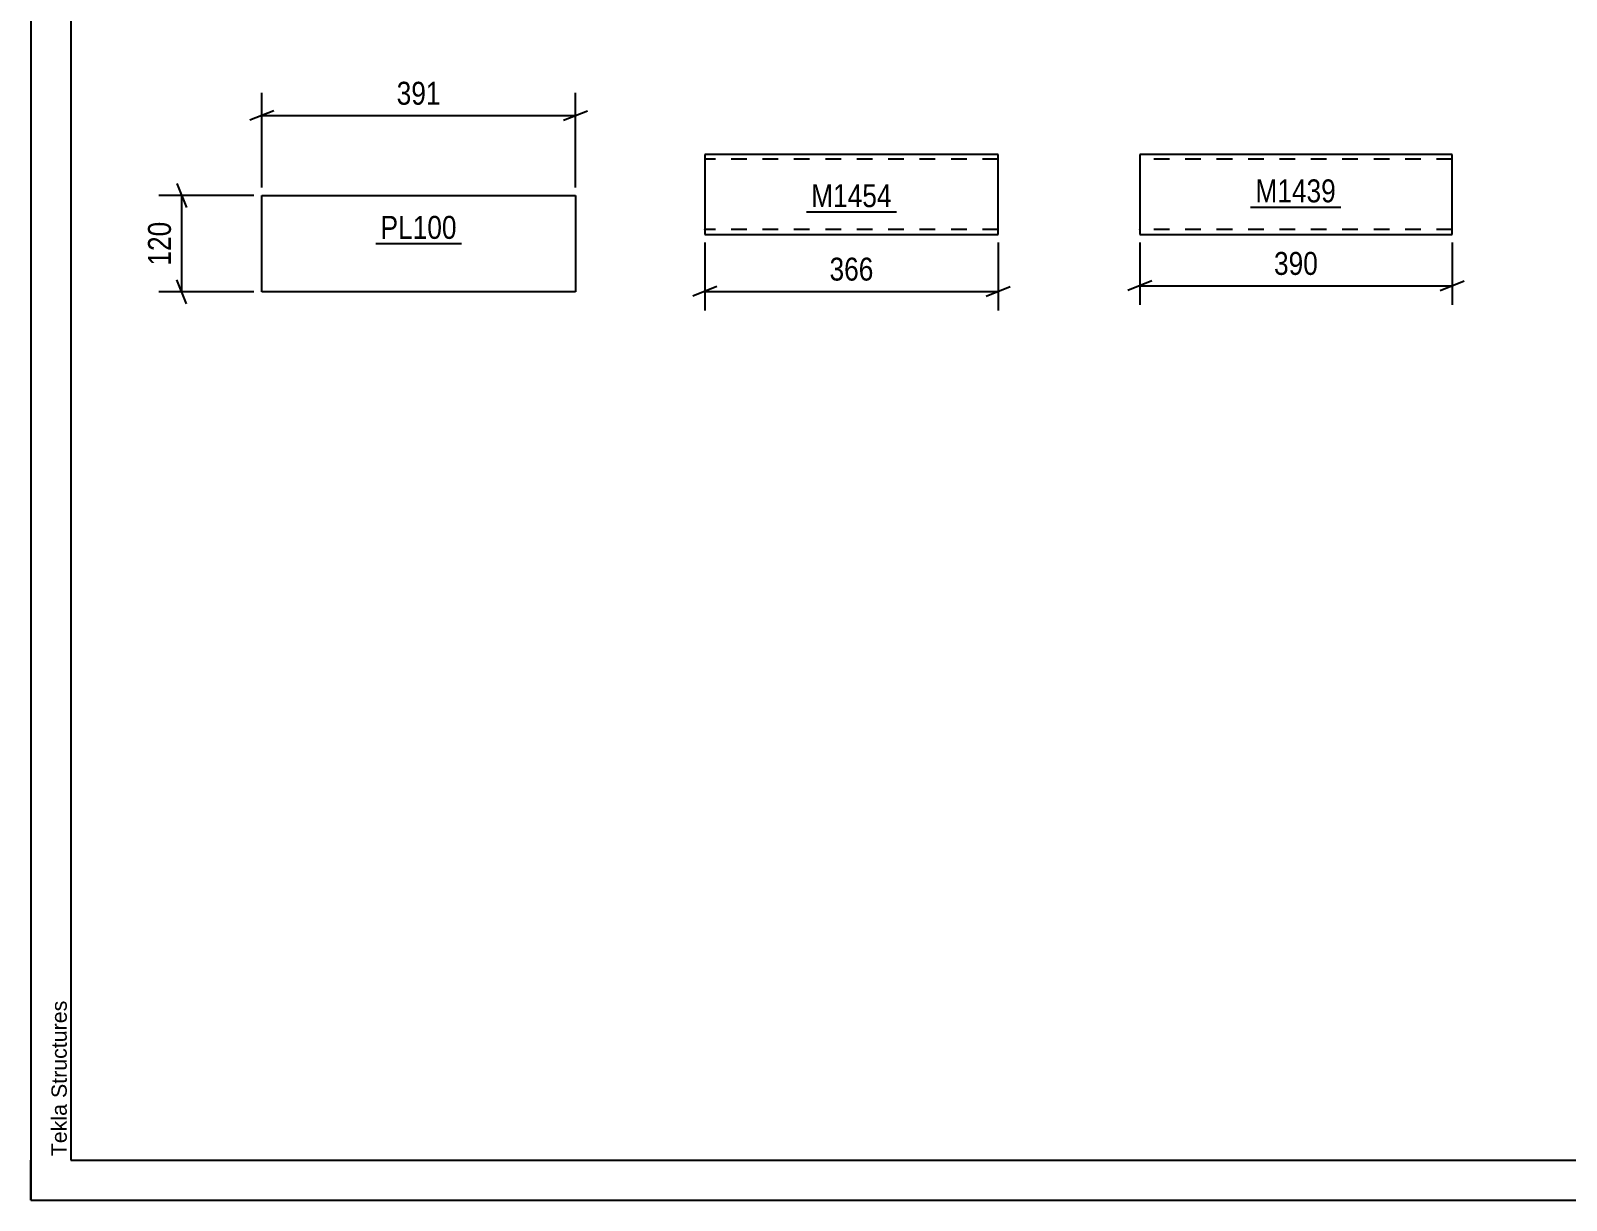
# Model space of a CAD drawing. Header units: millimetres. Extents: x 0 to 420, y 0 to 297.
# Drawn here: x 0 to 191.6, y 0 to 146 of the extents above; entities that cross this region are included whole.
import ezdxf

# ---------------------------------------------------------------- set-up
doc = ezdxf.new("R2010")
doc.units = ezdxf.units.MM
doc.linetypes.add('DXK_LINE_DOT2', pattern=[3.9198, 1.9599, -1.9599])
doc.styles.add('Arial', font='ARIAL.TTF', dxfattribs={"height": 0.2})
doc.styles.add('Arial Narrow', font='ARIALN.TTF', dxfattribs={"height": 0.2})

# ---------------------------------------------------------------- blocks, each defined once
blk = doc.blocks.new('Unknown-122572341-1115')
at = {"color": 5, "linetype": 'Continuous'}
for p, q in [((0, 297), (0, 0)), ((5, 292), (5, 5)), ((0, 0), (0, 5)), ((5, 5), (415, 5)), ((0, 0), (420, 0))]:
    blk.add_line(p, q, dxfattribs=at)
at = {"color": 174, "linetype": 'Continuous', "style": 'Arial'}
blk.add_text('Tekla Structures', height=1.9102, rotation=90, dxfattribs=at).set_placement((4.5, 5.5))
blk = doc.blocks.new('Part-122572341-1806 - 1792')
at = {"color": 2, "linetype": 'Continuous'}
for p, q in [((28.85, 113.44), (28.85, 125.44)), ((28.85, 125.44), (67.98, 125.44)), ((67.98, 125.44), (67.98, 113.44)), ((67.98, 113.44), (28.85, 113.44))]:
    blk.add_line(p, q, dxfattribs=at)
blk = doc.blocks.new('Part-122572341-2228 - 2214')
at = {"color": 2, "linetype": 'Continuous'}
for p, q in [((120.73, 130.59), (84.13, 130.59)), ((84.13, 130.59), (84.13, 120.68)), ((120.73, 120.59), (120.73, 130.59)), ((84.13, 120.68), (84.13, 120.59)), ((84.13, 120.59), (120.73, 120.59))]:
    blk.add_line(p, q, dxfattribs=at)
at = {"color": 7, "linetype": 'DXK_LINE_DOT2'}
for p, q in [((120.73, 129.99), (84.13, 129.99)), ((84.13, 121.19), (84.13, 121.24)), ((120.73, 121.19), (84.13, 121.19)), ((120.73, 121.19), (120.73, 121.24))]:
    blk.add_line(p, q, dxfattribs=at)
blk = doc.blocks.new('Part-122572341-2478 - 2464')
at = {"color": 2, "linetype": 'Continuous'}
for p, q in [((177.4, 130.59), (138.4, 130.59)), ((138.4, 130.59), (138.4, 120.68)), ((177.4, 120.59), (177.4, 130.59)), ((138.4, 120.68), (138.4, 120.59)), ((138.4, 120.59), (177.4, 120.59))]:
    blk.add_line(p, q, dxfattribs=at)
at = {"color": 7, "linetype": 'DXK_LINE_DOT2'}
for p, q in [((177.4, 129.99), (138.4, 129.99)), ((138.4, 121.19), (138.4, 121.24)), ((177.4, 121.19), (138.4, 121.19)), ((177.4, 121.19), (177.4, 121.24))]:
    blk.add_line(p, q, dxfattribs=at)
blk = doc.blocks.new('StraightDimension-122572341-1819 - 1792')
at = {"color": 7, "linetype": 'Continuous'}
for p, q in [((28.85, 126.44), (28.85, 138.29)), ((67.98, 126.44), (67.98, 138.29)), ((30.35, 136.04), (27.35, 134.84)), ((28.85, 135.44), (67.98, 135.44)), ((66.48, 134.84), (69.48, 136.04))]:
    blk.add_line(p, q, dxfattribs=at)
at = {"color": 0}
blk.add_wipeout([(51.75, 136.19), (51.75, 140.39), (45.07, 140.39), (45.07, 136.19)], dxfattribs=at)
at = {"color": 3, "style": 'Arial Narrow'}
blk.add_text('391', height=2.863, dxfattribs=at).set_placement((45.67, 136.79))
blk = doc.blocks.new('StraightDimension-122572341-1808 - 1792')
at = {"color": 7, "linetype": 'Continuous'}
for p, q in [((18.25, 126.94), (19.45, 123.94)), ((27.85, 125.44), (16, 125.44)), ((18.85, 113.44), (18.85, 125.44)), ((27.85, 113.44), (16, 113.44)), ((19.45, 111.94), (18.25, 114.94))]:
    blk.add_line(p, q, dxfattribs=at)
at = {"color": 0}
blk.add_wipeout([(18.09, 122.78), (13.89, 122.78), (13.89, 116.1), (18.09, 116.1)], dxfattribs=at)
at = {"color": 3, "style": 'Arial Narrow'}
blk.add_text('120', height=2.863, rotation=90.0002, dxfattribs=at).set_placement((17.5, 116.7))
blk = doc.blocks.new('StraightDimension-122572341-2230 - 2214')
at = {"color": 7, "linetype": 'Continuous'}
for p, q in [((84.13, 119.59), (84.13, 111.08)), ((120.73, 119.59), (120.73, 111.08)), ((85.63, 114.08), (82.63, 112.88)), ((84.13, 113.48), (120.73, 113.48)), ((119.23, 112.88), (122.23, 114.08))]:
    blk.add_line(p, q, dxfattribs=at)
at = {"color": 0}
blk.add_wipeout([(105.77, 114.23), (105.77, 118.43), (99.09, 118.43), (99.09, 114.23)], dxfattribs=at)
at = {"color": 3, "style": 'Arial Narrow'}
blk.add_text('366', height=2.863, dxfattribs=at).set_placement((99.69, 114.83))
blk = doc.blocks.new('StraightDimension-122572341-2480 - 2464')
at = {"color": 7, "linetype": 'Continuous'}
for p, q in [((138.4, 119.59), (138.4, 111.79)), ((177.4, 119.59), (177.4, 111.79)), ((139.9, 114.79), (136.9, 113.59)), ((138.4, 114.19), (177.4, 114.19)), ((175.9, 113.59), (178.9, 114.79))]:
    blk.add_line(p, q, dxfattribs=at)
at = {"color": 0}
blk.add_wipeout([(161.25, 114.94), (161.25, 119.14), (154.56, 119.14), (154.56, 114.94)], dxfattribs=at)
at = {"color": 3, "style": 'Arial Narrow'}
blk.add_text('390', height=2.863, dxfattribs=at).set_placement((155.16, 115.54))
blk = doc.blocks.new('Mark-122572341-1804 - 1792')
at = {"color": 0}
blk.add_wipeout([(53.16, 120.04), (53.16, 123.04), (43.66, 123.04), (43.66, 120.04)], dxfattribs=at)
blk.add_wipeout([(53.16, 120.04), (53.16, 123.04), (43.66, 123.04), (43.66, 120.04)], dxfattribs=at)
at = {"color": 30, "linetype": 'Continuous'}
blk.add_line((43.06, 119.44), (53.76, 119.44), dxfattribs=at)
at = {"color": 3, "style": 'Arial Narrow'}
blk.add_text('PL100', height=2.863, dxfattribs=at).set_placement((43.66, 120.04))
blk = doc.blocks.new('Mark-122572341-2226 - 2214')
at = {"color": 0}
blk.add_wipeout([(107.45, 124), (107.45, 127), (97.4, 127), (97.4, 124)], dxfattribs=at)
blk.add_wipeout([(107.45, 124), (107.45, 127), (97.4, 127), (97.4, 124)], dxfattribs=at)
at = {"color": 30, "linetype": 'Continuous'}
blk.add_line((96.8, 123.4), (108.05, 123.4), dxfattribs=at)
at = {"color": 3, "style": 'Arial Narrow'}
blk.add_text('M1454', height=2.863, dxfattribs=at).set_placement((97.4, 124))
blk = doc.blocks.new('Mark-122572341-2476 - 2464')
at = {"color": 0}
blk.add_wipeout([(162.9, 124.6), (162.9, 127.6), (152.84, 127.6), (152.84, 124.6)], dxfattribs=at)
blk.add_wipeout([(162.9, 124.6), (162.9, 127.6), (152.84, 127.6), (152.84, 124.6)], dxfattribs=at)
at = {"color": 30, "linetype": 'Continuous'}
blk.add_line((152.24, 124), (163.5, 124), dxfattribs=at)
at = {"color": 3, "style": 'Arial Narrow'}
blk.add_text('M1439', height=2.863, dxfattribs=at).set_placement((152.84, 124.6))

msp = doc.modelspace()

# ---------------------------------------------------------------- block references
for name in ['Unknown-122572341-1115', 'Part-122572341-2228 - 2214', 'Part-122572341-2478 - 2464', 'Part-122572341-1806 - 1792']:
    msp.add_blockref(name, (0, 0))

# ---------------------------------------------------------------- next in the draw order: block references
for name in ['StraightDimension-122572341-1819 - 1792', 'Mark-122572341-2226 - 2214', 'Mark-122572341-2476 - 2464', 'Mark-122572341-1804 - 1792', 'StraightDimension-122572341-2230 - 2214', 'StraightDimension-122572341-2480 - 2464']:
    msp.add_blockref(name, (0, 0))

# ---------------------------------------------------------------- next in the draw order: block references
msp.add_blockref('StraightDimension-122572341-1808 - 1792', (0, 0))

doc.saveas('drawing.dxf')
